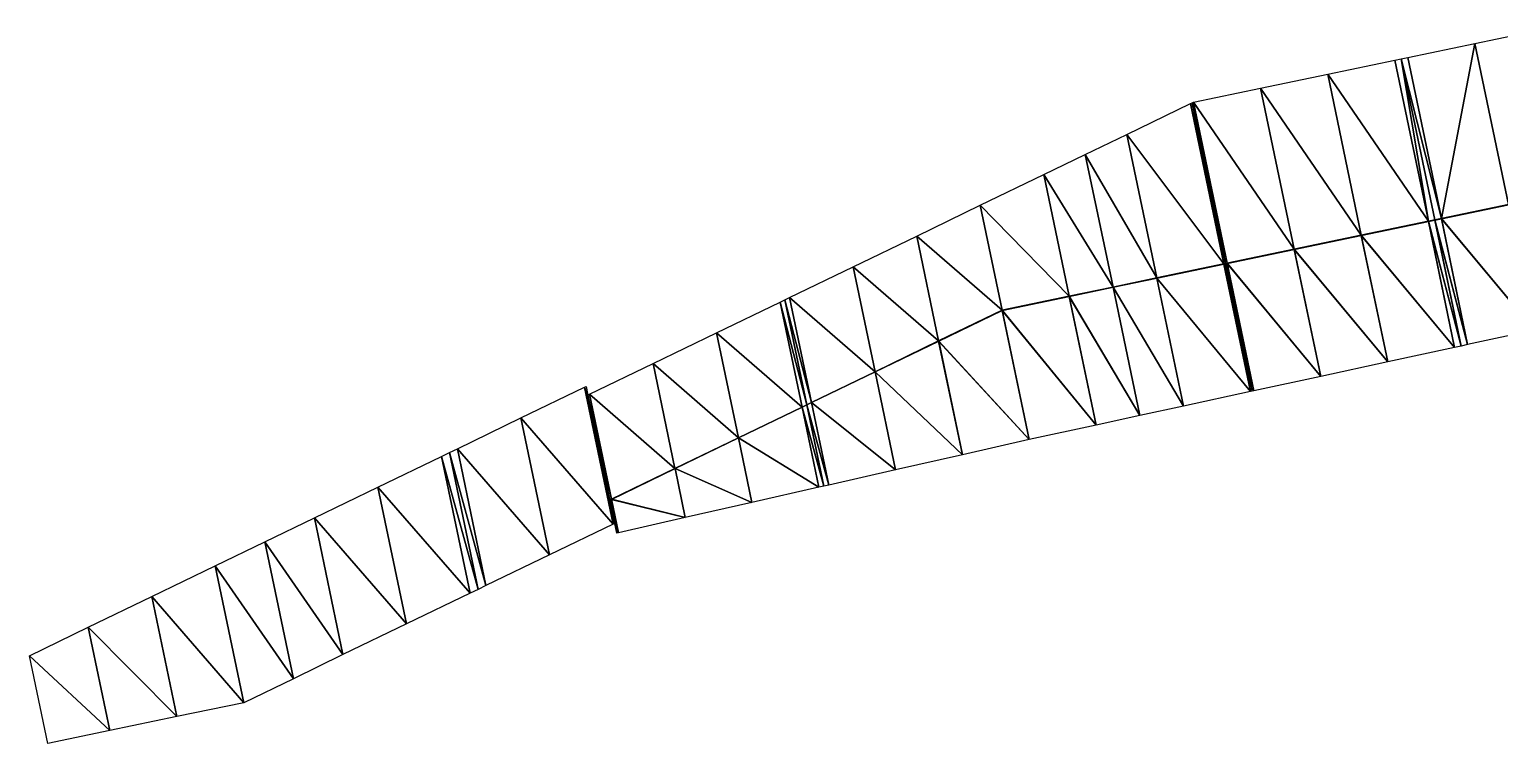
# Model space of a CAD drawing. Header units: metres. Extents: x 1882598 to 1885460, y 3171405 to 3171756.
# Drawn here: x 1883245.38 to 1883266.85, y 3171634.97 to 3171645.39 of the extents above; entities that cross this region are included whole.
import ezdxf

# ---------------------------------------------------------------- set-up
doc = ezdxf.new("R2010")
doc.units = ezdxf.units.M
doc.header["$MEASUREMENT"] = 0
doc.layers.add('Triangles surfaces projet', color=7, linetype='Continuous', true_color=0x848484)

msp = doc.modelspace()

# ---------------------------------------------------------------- linework, layer by layer
at = {"layer": 'Triangles surfaces projet'}
for points in [[(1883266.487, 3171645.189, 151.161), (1883267.465, 3171645.393, 151.156), (1883266.978, 3171642.836, 151.113), (1883266.487, 3171645.189, 151.161)], [(1883266.487, 3171645.189, 151.161), (1883265.999, 3171642.631, 151.118), (1883265.508, 3171644.984, 151.166), (1883266.487, 3171645.189, 151.161)], [(1883265.999, 3171642.631, 151.118), (1883266.487, 3171645.189, 151.161), (1883266.978, 3171642.836, 151.113), (1883265.999, 3171642.631, 151.118)], [(1883265.318, 3171644.945, 151.167), (1883265.809, 3171642.592, 151.119), (1883264.339, 3171644.74, 151.172), (1883265.318, 3171644.945, 151.167)], [(1883265.809, 3171642.592, 151.119), (1883265.318, 3171644.945, 151.167), (1883265.413, 3171644.964, 151.167), (1883265.809, 3171642.592, 151.119)], [(1883265.999, 3171642.631, 151.118), (1883265.413, 3171644.964, 151.167), (1883265.508, 3171644.984, 151.166), (1883265.999, 3171642.631, 151.118)], [(1883265.904, 3171642.611, 151.119), (1883265.413, 3171644.964, 151.167), (1883265.999, 3171642.631, 151.118), (1883265.904, 3171642.611, 151.119)], [(1883265.809, 3171642.592, 151.119), (1883265.413, 3171644.964, 151.167), (1883265.904, 3171642.611, 151.119), (1883265.809, 3171642.592, 151.119)], [(1883263.36, 3171644.536, 151.177), (1883264.339, 3171644.74, 151.172), (1883264.83, 3171642.387, 151.124), (1883263.36, 3171644.536, 151.177)], [(1883264.339, 3171644.74, 151.172), (1883265.809, 3171642.592, 151.119), (1883264.83, 3171642.387, 151.124), (1883264.339, 3171644.74, 151.172)], [(1883262.381, 3171644.332, 151.182), (1883263.36, 3171644.536, 151.177), (1883263.851, 3171642.183, 151.129), (1883262.381, 3171644.332, 151.182)], [(1883264.83, 3171642.387, 151.124), (1883263.851, 3171642.183, 151.129), (1883263.36, 3171644.536, 151.177), (1883264.83, 3171642.387, 151.124)], [(1883262.823, 3171641.968, 151.134), (1883261.407, 3171643.86, 151.182), (1883262.335, 3171644.309, 151.182), (1883262.823, 3171641.968, 151.134)], [(1883262.848, 3171641.973, 151.134), (1883262.335, 3171644.309, 151.182), (1883262.358, 3171644.32, 151.182), (1883262.848, 3171641.973, 151.134)], [(1883262.335, 3171644.309, 151.182), (1883262.848, 3171641.973, 151.134), (1883262.823, 3171641.968, 151.134), (1883262.335, 3171644.309, 151.182)], [(1883262.381, 3171644.332, 151.182), (1883262.872, 3171641.979, 151.134), (1883262.358, 3171644.32, 151.182), (1883262.381, 3171644.332, 151.182)], [(1883262.872, 3171641.979, 151.134), (1883262.848, 3171641.973, 151.134), (1883262.358, 3171644.32, 151.182), (1883262.872, 3171641.979, 151.134)], [(1883262.381, 3171644.332, 151.182), (1883263.851, 3171642.183, 151.129), (1883262.872, 3171641.979, 151.134), (1883262.381, 3171644.332, 151.182)], [(1883260.8, 3171643.567, 151.182), (1883261.407, 3171643.86, 151.182), (1883261.844, 3171641.764, 151.139), (1883260.8, 3171643.567, 151.182)], [(1883261.844, 3171641.764, 151.139), (1883261.407, 3171643.86, 151.182), (1883262.823, 3171641.968, 151.134), (1883261.844, 3171641.764, 151.139)], [(1883260.194, 3171643.274, 151.182), (1883260.8, 3171643.567, 151.182), (1883261.205, 3171641.631, 151.143), (1883260.194, 3171643.274, 151.182)], [(1883260.8, 3171643.567, 151.182), (1883261.844, 3171641.764, 151.139), (1883261.205, 3171641.631, 151.143), (1883260.8, 3171643.567, 151.182)], [(1883260.565, 3171641.497, 151.146), (1883259.266, 3171642.825, 151.182), (1883260.194, 3171643.274, 151.182), (1883260.565, 3171641.497, 151.146)], [(1883260.565, 3171641.497, 151.146), (1883260.194, 3171643.274, 151.182), (1883261.205, 3171641.631, 151.143), (1883260.565, 3171641.497, 151.146)], [(1883258.338, 3171642.376, 151.194), (1883259.266, 3171642.825, 151.182), (1883259.586, 3171641.293, 151.151), (1883258.338, 3171642.376, 151.194)], [(1883260.565, 3171641.497, 151.146), (1883259.586, 3171641.293, 151.151), (1883259.266, 3171642.825, 151.182), (1883260.565, 3171641.497, 151.146)], [(1883265.999, 3171642.629, 150.564), (1883265.999, 3171642.631, 151.118), (1883266.978, 3171642.836, 151.113), (1883265.999, 3171642.629, 150.564)], [(1883266.978, 3171642.836, 151.113), (1883266.978, 3171642.834, 150.559), (1883265.999, 3171642.629, 150.564), (1883266.978, 3171642.836, 151.113)], [(1883266.978, 3171642.835, 150.909), (1883267.36, 3171641.002, 150.956), (1883265.999, 3171642.631, 150.914), (1883266.978, 3171642.835, 150.909)], [(1883267.36, 3171641.002, 150.606), (1883265.999, 3171642.629, 150.564), (1883266.978, 3171642.834, 150.559), (1883267.36, 3171641.002, 150.606)], [(1883264.83, 3171642.385, 150.57), (1883264.83, 3171642.387, 151.124), (1883265.809, 3171642.592, 151.119), (1883264.83, 3171642.385, 150.57)], [(1883265.809, 3171642.592, 151.119), (1883265.809, 3171642.59, 150.565), (1883264.83, 3171642.385, 150.57), (1883265.809, 3171642.592, 151.119)], [(1883265.809, 3171642.591, 150.915), (1883266.193, 3171640.749, 150.962), (1883264.83, 3171642.387, 150.92), (1883265.809, 3171642.591, 150.915)], [(1883265.809, 3171642.59, 150.565), (1883266.193, 3171640.749, 150.612), (1883264.83, 3171642.385, 150.57), (1883265.809, 3171642.59, 150.565)], [(1883265.904, 3171642.611, 151.119), (1883265.809, 3171642.59, 150.565), (1883265.809, 3171642.592, 151.119), (1883265.904, 3171642.611, 151.119)], [(1883265.809, 3171642.59, 150.565), (1883265.904, 3171642.611, 151.119), (1883265.904, 3171642.61, 150.564), (1883265.809, 3171642.59, 150.565)], [(1883265.904, 3171642.611, 150.914), (1883266.288, 3171640.77, 150.961), (1883265.809, 3171642.591, 150.915), (1883265.904, 3171642.611, 150.914)], [(1883265.904, 3171642.61, 150.564), (1883266.288, 3171640.77, 150.611), (1883265.809, 3171642.59, 150.565), (1883265.904, 3171642.61, 150.564)], [(1883266.288, 3171640.77, 150.961), (1883266.193, 3171640.749, 150.962), (1883265.809, 3171642.591, 150.915), (1883266.288, 3171640.77, 150.961)], [(1883266.193, 3171640.749, 150.612), (1883265.809, 3171642.59, 150.565), (1883266.288, 3171640.77, 150.611), (1883266.193, 3171640.749, 150.612)], [(1883265.999, 3171642.629, 150.564), (1883265.904, 3171642.61, 150.564), (1883265.999, 3171642.631, 151.118), (1883265.999, 3171642.629, 150.564)], [(1883265.999, 3171642.631, 151.118), (1883265.904, 3171642.61, 150.564), (1883265.904, 3171642.611, 151.119), (1883265.999, 3171642.631, 151.118)], [(1883265.999, 3171642.631, 150.914), (1883266.383, 3171640.79, 150.961), (1883265.904, 3171642.611, 150.914), (1883265.999, 3171642.631, 150.914)], [(1883265.904, 3171642.61, 150.564), (1883265.999, 3171642.629, 150.564), (1883266.383, 3171640.79, 150.611), (1883265.904, 3171642.61, 150.564)], [(1883266.383, 3171640.79, 150.961), (1883266.288, 3171640.77, 150.961), (1883265.904, 3171642.611, 150.914), (1883266.383, 3171640.79, 150.961)], [(1883266.288, 3171640.77, 150.611), (1883265.904, 3171642.61, 150.564), (1883266.383, 3171640.79, 150.611), (1883266.288, 3171640.77, 150.611)], [(1883267.36, 3171641.002, 150.956), (1883266.383, 3171640.79, 150.961), (1883265.999, 3171642.631, 150.914), (1883267.36, 3171641.002, 150.956)], [(1883265.999, 3171642.629, 150.564), (1883267.36, 3171641.002, 150.606), (1883266.383, 3171640.79, 150.611), (1883265.999, 3171642.629, 150.564)], [(1883258.658, 3171640.844, 151.162), (1883257.41, 3171641.927, 151.205), (1883258.338, 3171642.376, 151.194), (1883258.658, 3171640.844, 151.162)], [(1883259.586, 3171641.293, 151.151), (1883258.658, 3171640.844, 151.162), (1883258.338, 3171642.376, 151.194), (1883259.586, 3171641.293, 151.151)], [(1883263.851, 3171642.181, 150.575), (1883263.851, 3171642.183, 151.129), (1883264.83, 3171642.387, 151.124), (1883263.851, 3171642.181, 150.575)], [(1883264.83, 3171642.387, 151.124), (1883264.83, 3171642.385, 150.57), (1883263.851, 3171642.181, 150.575), (1883264.83, 3171642.387, 151.124)], [(1883264.83, 3171642.387, 150.92), (1883265.216, 3171640.538, 150.967), (1883263.851, 3171642.182, 150.925), (1883264.83, 3171642.387, 150.92)], [(1883265.216, 3171640.538, 150.617), (1883263.851, 3171642.181, 150.575), (1883264.83, 3171642.385, 150.57), (1883265.216, 3171640.538, 150.617)], [(1883266.193, 3171640.749, 150.962), (1883265.216, 3171640.538, 150.967), (1883264.83, 3171642.387, 150.92), (1883266.193, 3171640.749, 150.962)], [(1883265.216, 3171640.538, 150.617), (1883264.83, 3171642.385, 150.57), (1883266.193, 3171640.749, 150.612), (1883265.216, 3171640.538, 150.617)], [(1883262.872, 3171641.977, 150.58), (1883262.872, 3171641.979, 151.134), (1883263.851, 3171642.183, 151.129), (1883262.872, 3171641.977, 150.58)], [(1883263.851, 3171642.183, 151.129), (1883263.851, 3171642.181, 150.575), (1883262.872, 3171641.977, 150.58), (1883263.851, 3171642.183, 151.129)], [(1883263.851, 3171642.182, 150.925), (1883264.238, 3171640.327, 150.972), (1883262.872, 3171641.978, 150.93), (1883263.851, 3171642.182, 150.925)], [(1883263.851, 3171642.181, 150.575), (1883264.238, 3171640.327, 150.622), (1883262.872, 3171641.977, 150.58), (1883263.851, 3171642.181, 150.575)], [(1883265.216, 3171640.538, 150.967), (1883264.238, 3171640.327, 150.972), (1883263.851, 3171642.182, 150.925), (1883265.216, 3171640.538, 150.967)], [(1883263.851, 3171642.181, 150.575), (1883265.216, 3171640.538, 150.617), (1883264.238, 3171640.327, 150.622), (1883263.851, 3171642.181, 150.575)], [(1883257.41, 3171641.927, 151.205), (1883257.73, 3171640.395, 151.174), (1883256.483, 3171641.478, 151.216), (1883257.41, 3171641.927, 151.205)], [(1883257.73, 3171640.395, 151.174), (1883257.41, 3171641.927, 151.205), (1883258.658, 3171640.844, 151.162), (1883257.73, 3171640.395, 151.174)], [(1883261.844, 3171641.764, 151.139), (1883262.823, 3171641.968, 151.134), (1883261.845, 3171641.762, 150.585), (1883261.844, 3171641.764, 151.139)], [(1883262.823, 3171641.968, 150.93), (1883263.212, 3171640.105, 150.978), (1883261.844, 3171641.763, 150.935), (1883262.823, 3171641.968, 150.93)], [(1883262.823, 3171641.967, 150.58), (1883261.845, 3171641.762, 150.585), (1883262.823, 3171641.968, 151.134), (1883262.823, 3171641.967, 150.58)], [(1883262.823, 3171641.967, 150.58), (1883263.212, 3171640.105, 150.628), (1883261.845, 3171641.762, 150.585), (1883262.823, 3171641.967, 150.58)], [(1883262.848, 3171641.973, 151.134), (1883262.823, 3171641.967, 150.58), (1883262.823, 3171641.968, 151.134), (1883262.848, 3171641.973, 151.134)], [(1883262.823, 3171641.967, 150.58), (1883262.848, 3171641.973, 151.134), (1883262.848, 3171641.972, 150.58), (1883262.823, 3171641.967, 150.58)], [(1883262.848, 3171641.973, 150.93), (1883263.237, 3171640.11, 150.978), (1883262.823, 3171641.968, 150.93), (1883262.848, 3171641.973, 150.93)], [(1883262.848, 3171641.972, 150.58), (1883263.237, 3171640.11, 150.628), (1883262.823, 3171641.967, 150.58), (1883262.848, 3171641.972, 150.58)], [(1883263.237, 3171640.11, 150.978), (1883263.212, 3171640.105, 150.978), (1883262.823, 3171641.968, 150.93), (1883263.237, 3171640.11, 150.978)], [(1883263.212, 3171640.105, 150.628), (1883262.823, 3171641.967, 150.58), (1883263.237, 3171640.11, 150.628), (1883263.212, 3171640.105, 150.628)], [(1883262.872, 3171641.979, 151.134), (1883262.848, 3171641.972, 150.58), (1883262.848, 3171641.973, 151.134), (1883262.872, 3171641.979, 151.134)], [(1883262.872, 3171641.977, 150.58), (1883262.848, 3171641.972, 150.58), (1883262.872, 3171641.979, 151.134), (1883262.872, 3171641.977, 150.58)], [(1883262.872, 3171641.978, 150.93), (1883263.261, 3171640.115, 150.977), (1883262.848, 3171641.973, 150.93), (1883262.872, 3171641.978, 150.93)], [(1883263.261, 3171640.115, 150.627), (1883262.848, 3171641.972, 150.58), (1883262.872, 3171641.977, 150.58), (1883263.261, 3171640.115, 150.627)], [(1883263.261, 3171640.115, 150.977), (1883263.237, 3171640.11, 150.978), (1883262.848, 3171641.973, 150.93), (1883263.261, 3171640.115, 150.977)], [(1883263.237, 3171640.11, 150.628), (1883262.848, 3171641.972, 150.58), (1883263.261, 3171640.115, 150.627), (1883263.237, 3171640.11, 150.628)], [(1883264.238, 3171640.327, 150.972), (1883263.261, 3171640.115, 150.977), (1883262.872, 3171641.978, 150.93), (1883264.238, 3171640.327, 150.972)], [(1883262.872, 3171641.977, 150.58), (1883264.238, 3171640.327, 150.622), (1883263.261, 3171640.115, 150.627), (1883262.872, 3171641.977, 150.58)], [(1883261.844, 3171641.764, 151.139), (1883261.205, 3171641.629, 150.588), (1883261.205, 3171641.631, 151.143), (1883261.844, 3171641.764, 151.139)], [(1883261.845, 3171641.762, 150.585), (1883261.205, 3171641.629, 150.588), (1883261.844, 3171641.764, 151.139), (1883261.845, 3171641.762, 150.585)], [(1883261.844, 3171641.763, 150.935), (1883262.235, 3171639.893, 150.983), (1883261.205, 3171641.63, 150.938), (1883261.844, 3171641.763, 150.935)], [(1883262.235, 3171639.893, 150.633), (1883261.205, 3171641.629, 150.588), (1883261.845, 3171641.762, 150.585), (1883262.235, 3171639.893, 150.633)], [(1883263.212, 3171640.105, 150.978), (1883262.235, 3171639.893, 150.983), (1883261.844, 3171641.763, 150.935), (1883263.212, 3171640.105, 150.978)], [(1883262.235, 3171639.893, 150.633), (1883261.845, 3171641.762, 150.585), (1883263.212, 3171640.105, 150.628), (1883262.235, 3171639.893, 150.633)], [(1883259.586, 3171641.291, 150.597), (1883259.586, 3171641.293, 151.151), (1883260.565, 3171641.497, 151.146), (1883259.586, 3171641.291, 150.597)], [(1883259.586, 3171641.291, 150.597), (1883260.565, 3171641.497, 151.146), (1883260.565, 3171641.495, 150.592), (1883259.586, 3171641.291, 150.597)], [(1883260.565, 3171641.496, 150.942), (1883260.957, 3171639.617, 150.99), (1883259.586, 3171641.292, 150.947), (1883260.565, 3171641.496, 150.942)], [(1883260.565, 3171641.495, 150.592), (1883260.957, 3171639.617, 150.64), (1883259.586, 3171641.291, 150.597), (1883260.565, 3171641.495, 150.592)], [(1883261.205, 3171641.629, 150.588), (1883260.565, 3171641.495, 150.592), (1883261.205, 3171641.631, 151.143), (1883261.205, 3171641.629, 150.588)], [(1883260.565, 3171641.495, 150.592), (1883260.565, 3171641.497, 151.146), (1883261.205, 3171641.631, 151.143), (1883260.565, 3171641.495, 150.592)], [(1883261.205, 3171641.63, 150.938), (1883261.596, 3171639.755, 150.986), (1883260.565, 3171641.496, 150.942), (1883261.205, 3171641.63, 150.938)], [(1883261.205, 3171641.629, 150.588), (1883261.596, 3171639.755, 150.636), (1883260.565, 3171641.495, 150.592), (1883261.205, 3171641.629, 150.588)], [(1883261.596, 3171639.755, 150.986), (1883260.957, 3171639.617, 150.99), (1883260.565, 3171641.496, 150.942), (1883261.596, 3171639.755, 150.986)], [(1883260.565, 3171641.495, 150.592), (1883261.596, 3171639.755, 150.636), (1883260.957, 3171639.617, 150.64), (1883260.565, 3171641.495, 150.592)], [(1883262.235, 3171639.893, 150.983), (1883261.596, 3171639.755, 150.986), (1883261.205, 3171641.63, 150.938), (1883262.235, 3171639.893, 150.983)], [(1883261.205, 3171641.629, 150.588), (1883262.235, 3171639.893, 150.633), (1883261.596, 3171639.755, 150.636), (1883261.205, 3171641.629, 150.588)], [(1883256.344, 3171641.411, 151.178), (1883256.664, 3171639.879, 151.147), (1883255.416, 3171640.963, 151.189), (1883256.344, 3171641.411, 151.178)], [(1883256.413, 3171641.445, 151.177), (1883256.733, 3171639.913, 151.146), (1883256.344, 3171641.411, 151.178), (1883256.413, 3171641.445, 151.177)], [(1883256.664, 3171639.879, 151.147), (1883256.344, 3171641.411, 151.178), (1883256.733, 3171639.913, 151.146), (1883256.664, 3171639.879, 151.147)], [(1883256.802, 3171639.946, 151.185), (1883256.413, 3171641.445, 151.177), (1883256.483, 3171641.478, 151.216), (1883256.802, 3171639.946, 151.185)], [(1883256.802, 3171639.946, 151.185), (1883256.733, 3171639.913, 151.146), (1883256.413, 3171641.445, 151.177), (1883256.802, 3171639.946, 151.185)], [(1883256.802, 3171639.946, 151.185), (1883256.483, 3171641.478, 151.216), (1883257.73, 3171640.395, 151.174), (1883256.802, 3171639.946, 151.185)], [(1883259.586, 3171641.291, 150.597), (1883258.658, 3171640.844, 151.162), (1883259.586, 3171641.293, 151.151), (1883259.586, 3171641.291, 150.597)], [(1883259.586, 3171641.292, 150.947), (1883259.98, 3171639.404, 150.995), (1883258.658, 3171640.843, 150.958), (1883259.586, 3171641.292, 150.947)], [(1883258.658, 3171640.844, 151.162), (1883259.586, 3171641.291, 150.597), (1883258.659, 3171640.842, 150.608), (1883258.658, 3171640.844, 151.162)], [(1883259.586, 3171641.291, 150.597), (1883259.98, 3171639.404, 150.645), (1883258.659, 3171640.842, 150.608), (1883259.586, 3171641.291, 150.597)], [(1883260.957, 3171639.617, 150.99), (1883259.98, 3171639.404, 150.995), (1883259.586, 3171641.292, 150.947), (1883260.957, 3171639.617, 150.99)], [(1883260.957, 3171639.617, 150.64), (1883259.98, 3171639.404, 150.645), (1883259.586, 3171641.291, 150.597), (1883260.957, 3171639.617, 150.64)], [(1883254.489, 3171640.514, 151.2), (1883255.416, 3171640.963, 151.189), (1883255.736, 3171639.43, 151.158), (1883254.489, 3171640.514, 151.2)], [(1883255.416, 3171640.963, 151.189), (1883256.664, 3171639.879, 151.147), (1883255.736, 3171639.43, 151.158), (1883255.416, 3171640.963, 151.189)], [(1883257.73, 3171640.395, 151.174), (1883258.658, 3171640.844, 151.162), (1883258.659, 3171640.842, 150.608), (1883257.73, 3171640.395, 151.174)], [(1883258.658, 3171640.843, 150.958), (1883259.005, 3171639.183, 151), (1883257.73, 3171640.394, 150.969), (1883258.658, 3171640.843, 150.958)], [(1883258.659, 3171640.842, 150.608), (1883257.731, 3171640.393, 150.619), (1883257.73, 3171640.395, 151.174), (1883258.659, 3171640.842, 150.608)], [(1883257.731, 3171640.393, 150.619), (1883258.659, 3171640.842, 150.608), (1883259.005, 3171639.183, 150.65), (1883257.731, 3171640.393, 150.619)], [(1883259.98, 3171639.404, 150.995), (1883259.005, 3171639.183, 151), (1883258.658, 3171640.843, 150.958), (1883259.98, 3171639.404, 150.995)], [(1883259.98, 3171639.404, 150.645), (1883259.005, 3171639.183, 150.65), (1883258.659, 3171640.842, 150.608), (1883259.98, 3171639.404, 150.645)], [(1883254.489, 3171640.514, 151.2), (1883254.808, 3171638.981, 151.169), (1883253.561, 3171640.065, 151.212), (1883254.489, 3171640.514, 151.2)], [(1883254.808, 3171638.981, 151.169), (1883254.489, 3171640.514, 151.2), (1883255.736, 3171639.43, 151.158), (1883254.808, 3171638.981, 151.169)], [(1883257.73, 3171640.395, 151.174), (1883257.731, 3171640.393, 150.619), (1883256.802, 3171639.946, 151.185), (1883257.73, 3171640.395, 151.174)], [(1883256.802, 3171639.946, 151.185), (1883257.731, 3171640.393, 150.619), (1883256.803, 3171639.944, 150.631), (1883256.802, 3171639.946, 151.185)], [(1883257.73, 3171640.394, 150.969), (1883258.029, 3171638.962, 151.006), (1883256.803, 3171639.945, 150.981), (1883257.73, 3171640.394, 150.969)], [(1883258.029, 3171638.962, 150.656), (1883256.803, 3171639.944, 150.631), (1883257.731, 3171640.393, 150.619), (1883258.029, 3171638.962, 150.656)], [(1883259.005, 3171639.183, 151), (1883258.029, 3171638.962, 151.006), (1883257.73, 3171640.394, 150.969), (1883259.005, 3171639.183, 151)], [(1883258.029, 3171638.962, 150.656), (1883257.731, 3171640.393, 150.619), (1883259.005, 3171639.183, 150.65), (1883258.029, 3171638.962, 150.656)], [(1883253.905, 3171638.171, 151.174), (1883252.56, 3171639.72, 151.226), (1883253.488, 3171640.169, 151.215), (1883253.905, 3171638.171, 151.174)], [(1883253.538, 3171640.054, 151.212), (1883253.488, 3171640.169, 151.215), (1883253.511, 3171640.18, 151.215), (1883253.538, 3171640.054, 151.212)], [(1883253.905, 3171638.171, 151.174), (1883253.488, 3171640.169, 151.215), (1883253.857, 3171638.521, 151.181), (1883253.905, 3171638.171, 151.174)], [(1883253.857, 3171638.521, 151.181), (1883253.488, 3171640.169, 151.215), (1883253.538, 3171640.054, 151.212), (1883253.857, 3171638.521, 151.181)], [(1883253.538, 3171640.054, 151.212), (1883253.561, 3171640.065, 151.212), (1883253.881, 3171638.533, 151.18), (1883253.538, 3171640.054, 151.212)], [(1883253.857, 3171638.521, 151.181), (1883253.538, 3171640.054, 151.212), (1883253.881, 3171638.533, 151.18), (1883253.857, 3171638.521, 151.181)], [(1883253.561, 3171640.065, 151.212), (1883254.808, 3171638.981, 151.169), (1883253.881, 3171638.533, 151.18), (1883253.561, 3171640.065, 151.212)], [(1883256.664, 3171639.879, 151.147), (1883256.665, 3171639.877, 150.632), (1883255.736, 3171639.43, 151.158), (1883256.664, 3171639.879, 151.147)], [(1883256.664, 3171639.879, 150.982), (1883256.909, 3171638.708, 151.012), (1883255.736, 3171639.43, 150.993), (1883256.664, 3171639.879, 150.982)], [(1883255.737, 3171639.429, 150.644), (1883255.736, 3171639.43, 151.158), (1883256.665, 3171639.877, 150.632), (1883255.737, 3171639.429, 150.644)], [(1883255.737, 3171639.429, 150.644), (1883256.665, 3171639.877, 150.632), (1883256.909, 3171638.708, 150.662), (1883255.737, 3171639.429, 150.644)], [(1883256.733, 3171639.913, 151.146), (1883256.734, 3171639.911, 150.631), (1883256.664, 3171639.879, 151.147), (1883256.733, 3171639.913, 151.146)], [(1883256.733, 3171639.912, 150.981), (1883256.981, 3171638.724, 151.012), (1883256.664, 3171639.879, 150.982), (1883256.733, 3171639.912, 150.981)], [(1883256.664, 3171639.879, 151.147), (1883256.734, 3171639.911, 150.631), (1883256.665, 3171639.877, 150.632), (1883256.664, 3171639.879, 151.147)], [(1883256.981, 3171638.724, 151.012), (1883256.909, 3171638.708, 151.012), (1883256.664, 3171639.879, 150.982), (1883256.981, 3171638.724, 151.012)], [(1883256.734, 3171639.911, 150.631), (1883256.981, 3171638.724, 150.662), (1883256.665, 3171639.877, 150.632), (1883256.734, 3171639.911, 150.631)], [(1883256.665, 3171639.877, 150.632), (1883256.981, 3171638.724, 150.662), (1883256.909, 3171638.708, 150.662), (1883256.665, 3171639.877, 150.632)], [(1883256.802, 3171639.946, 151.185), (1883256.803, 3171639.944, 150.631), (1883256.733, 3171639.913, 151.146), (1883256.802, 3171639.946, 151.185)], [(1883256.803, 3171639.945, 150.981), (1883257.054, 3171638.741, 151.011), (1883256.733, 3171639.912, 150.981), (1883256.803, 3171639.945, 150.981)], [(1883256.734, 3171639.911, 150.631), (1883256.733, 3171639.913, 151.146), (1883256.803, 3171639.944, 150.631), (1883256.734, 3171639.911, 150.631)], [(1883256.981, 3171638.724, 151.012), (1883256.733, 3171639.912, 150.981), (1883257.054, 3171638.741, 151.011), (1883256.981, 3171638.724, 151.012)], [(1883257.054, 3171638.741, 150.661), (1883256.734, 3171639.911, 150.631), (1883256.803, 3171639.944, 150.631), (1883257.054, 3171638.741, 150.661)], [(1883256.981, 3171638.724, 150.662), (1883256.734, 3171639.911, 150.631), (1883257.054, 3171638.741, 150.661), (1883256.981, 3171638.724, 150.662)], [(1883258.029, 3171638.962, 151.006), (1883257.054, 3171638.741, 151.011), (1883256.803, 3171639.945, 150.981), (1883258.029, 3171638.962, 151.006)], [(1883257.054, 3171638.741, 150.661), (1883256.803, 3171639.944, 150.631), (1883258.029, 3171638.962, 150.656), (1883257.054, 3171638.741, 150.661)], [(1883252.56, 3171639.72, 151.226), (1883252.977, 3171637.722, 151.185), (1883251.632, 3171639.271, 151.237), (1883252.56, 3171639.72, 151.226)], [(1883252.56, 3171639.72, 151.226), (1883253.905, 3171638.171, 151.174), (1883252.977, 3171637.722, 151.185), (1883252.56, 3171639.72, 151.226)], [(1883255.736, 3171639.43, 151.158), (1883255.737, 3171639.429, 150.644), (1883254.808, 3171638.981, 151.169), (1883255.736, 3171639.43, 151.158)], [(1883254.809, 3171638.98, 150.655), (1883254.808, 3171638.981, 151.169), (1883255.737, 3171639.429, 150.644), (1883254.809, 3171638.98, 150.655)], [(1883255.736, 3171639.43, 150.993), (1883255.933, 3171638.487, 151.018), (1883254.809, 3171638.981, 151.005), (1883255.736, 3171639.43, 150.993)], [(1883255.737, 3171639.429, 150.644), (1883255.933, 3171638.487, 150.668), (1883254.809, 3171638.98, 150.655), (1883255.737, 3171639.429, 150.644)], [(1883256.909, 3171638.708, 151.012), (1883255.933, 3171638.487, 151.018), (1883255.736, 3171639.43, 150.993), (1883256.909, 3171638.708, 151.012)], [(1883256.909, 3171638.708, 150.662), (1883255.933, 3171638.487, 150.668), (1883255.737, 3171639.429, 150.644), (1883256.909, 3171638.708, 150.662)], [(1883250.472, 3171638.71, 151.251), (1883251.4, 3171639.159, 151.24), (1883251.817, 3171637.161, 151.199), (1883250.472, 3171638.71, 151.251)], [(1883251.4, 3171639.159, 151.24), (1883251.516, 3171639.215, 151.239), (1883251.933, 3171637.217, 151.198), (1883251.4, 3171639.159, 151.24)], [(1883251.817, 3171637.161, 151.199), (1883251.4, 3171639.159, 151.24), (1883251.933, 3171637.217, 151.198), (1883251.817, 3171637.161, 151.199)], [(1883252.049, 3171637.274, 151.197), (1883251.516, 3171639.215, 151.239), (1883251.632, 3171639.271, 151.237), (1883252.049, 3171637.274, 151.197)], [(1883252.049, 3171637.274, 151.197), (1883251.933, 3171637.217, 151.198), (1883251.516, 3171639.215, 151.239), (1883252.049, 3171637.274, 151.197)], [(1883251.632, 3171639.271, 151.237), (1883252.977, 3171637.722, 151.185), (1883252.049, 3171637.274, 151.197), (1883251.632, 3171639.271, 151.237)], [(1883253.881, 3171638.533, 151.18), (1883254.808, 3171638.981, 151.169), (1883254.809, 3171638.98, 150.655), (1883253.881, 3171638.533, 151.18)], [(1883254.809, 3171638.981, 151.005), (1883254.958, 3171638.266, 151.023), (1883253.881, 3171638.532, 151.016), (1883254.809, 3171638.981, 151.005)], [(1883254.809, 3171638.98, 150.655), (1883254.958, 3171638.266, 150.673), (1883253.881, 3171638.531, 150.666), (1883254.809, 3171638.98, 150.655)], [(1883253.881, 3171638.531, 150.666), (1883253.881, 3171638.533, 151.18), (1883254.809, 3171638.98, 150.655), (1883253.881, 3171638.531, 150.666)], [(1883255.933, 3171638.487, 151.018), (1883254.958, 3171638.266, 151.023), (1883254.809, 3171638.981, 151.005), (1883255.933, 3171638.487, 151.018)], [(1883255.933, 3171638.487, 150.668), (1883254.958, 3171638.266, 150.673), (1883254.809, 3171638.98, 150.655), (1883255.933, 3171638.487, 150.668)], [(1883250.889, 3171636.713, 151.211), (1883249.545, 3171638.261, 151.263), (1883250.472, 3171638.71, 151.251), (1883250.889, 3171636.713, 151.211)], [(1883250.889, 3171636.713, 151.211), (1883250.472, 3171638.71, 151.251), (1883251.817, 3171637.161, 151.199), (1883250.889, 3171636.713, 151.211)], [(1883253.881, 3171638.533, 151.18), (1883253.881, 3171638.531, 150.666), (1883253.857, 3171638.521, 151.181), (1883253.881, 3171638.533, 151.18)], [(1883253.857, 3171638.521, 151.016), (1883253.881, 3171638.532, 151.016), (1883253.982, 3171638.045, 151.028), (1883253.857, 3171638.521, 151.016)], [(1883253.858, 3171638.52, 150.666), (1883253.857, 3171638.521, 151.181), (1883253.881, 3171638.531, 150.666), (1883253.858, 3171638.52, 150.666)], [(1883253.858, 3171638.52, 150.666), (1883253.905, 3171638.171, 151.174), (1883253.857, 3171638.521, 151.181), (1883253.858, 3171638.52, 150.666)], [(1883253.958, 3171638.04, 151.029), (1883253.857, 3171638.521, 151.016), (1883253.982, 3171638.045, 151.028), (1883253.958, 3171638.04, 151.029)], [(1883253.982, 3171638.045, 150.678), (1883253.858, 3171638.52, 150.666), (1883253.881, 3171638.531, 150.666), (1883253.982, 3171638.045, 150.678)], [(1883253.905, 3171638.171, 151.174), (1883253.858, 3171638.52, 150.666), (1883253.928, 3171638.183, 151.174), (1883253.905, 3171638.171, 151.174)], [(1883253.928, 3171638.183, 151.174), (1883253.858, 3171638.52, 150.666), (1883253.958, 3171638.04, 150.679), (1883253.928, 3171638.183, 151.174)], [(1883253.858, 3171638.52, 150.666), (1883253.982, 3171638.045, 150.678), (1883253.958, 3171638.04, 150.679), (1883253.858, 3171638.52, 150.666)], [(1883254.958, 3171638.266, 151.023), (1883253.982, 3171638.045, 151.028), (1883253.881, 3171638.532, 151.016), (1883254.958, 3171638.266, 151.023)], [(1883253.982, 3171638.045, 150.678), (1883253.881, 3171638.531, 150.666), (1883254.958, 3171638.266, 150.673), (1883253.982, 3171638.045, 150.678)], [(1883249.961, 3171636.264, 151.222), (1883248.821, 3171637.911, 151.271), (1883249.545, 3171638.261, 151.263), (1883249.961, 3171636.264, 151.222)], [(1883250.889, 3171636.713, 151.211), (1883249.961, 3171636.264, 151.222), (1883249.545, 3171638.261, 151.263), (1883250.889, 3171636.713, 151.211)], [(1883248.821, 3171637.911, 151.271), (1883249.237, 3171635.913, 151.231), (1883248.096, 3171637.561, 151.28), (1883248.821, 3171637.911, 151.271)], [(1883249.961, 3171636.264, 151.222), (1883249.237, 3171635.913, 151.231), (1883248.821, 3171637.911, 151.271), (1883249.961, 3171636.264, 151.222)], [(1883248.096, 3171637.561, 151.28), (1883248.513, 3171635.563, 151.239), (1883247.169, 3171637.112, 151.28), (1883248.096, 3171637.561, 151.28)], [(1883248.096, 3171637.561, 151.28), (1883249.237, 3171635.913, 151.231), (1883248.513, 3171635.563, 151.239), (1883248.096, 3171637.561, 151.28)], [(1883247.169, 3171637.112, 151.28), (1883247.534, 3171635.359, 151.244), (1883246.241, 3171636.663, 151.28), (1883247.169, 3171637.112, 151.28)], [(1883247.534, 3171635.359, 151.244), (1883247.169, 3171637.112, 151.28), (1883248.513, 3171635.563, 151.239), (1883247.534, 3171635.359, 151.244)], [(1883246.556, 3171635.155, 151.25), (1883245.382, 3171636.247, 151.28), (1883246.241, 3171636.663, 151.28), (1883246.556, 3171635.155, 151.25)], [(1883246.556, 3171635.155, 151.25), (1883246.241, 3171636.663, 151.28), (1883247.534, 3171635.359, 151.244), (1883246.556, 3171635.155, 151.25)], [(1883246.556, 3171635.155, 151.25), (1883245.65, 3171634.965, 151.254), (1883245.382, 3171636.247, 151.28), (1883246.556, 3171635.155, 151.25)]]:
    msp.add_3dface(points, dxfattribs=at)

doc.saveas('drawing.dxf')
